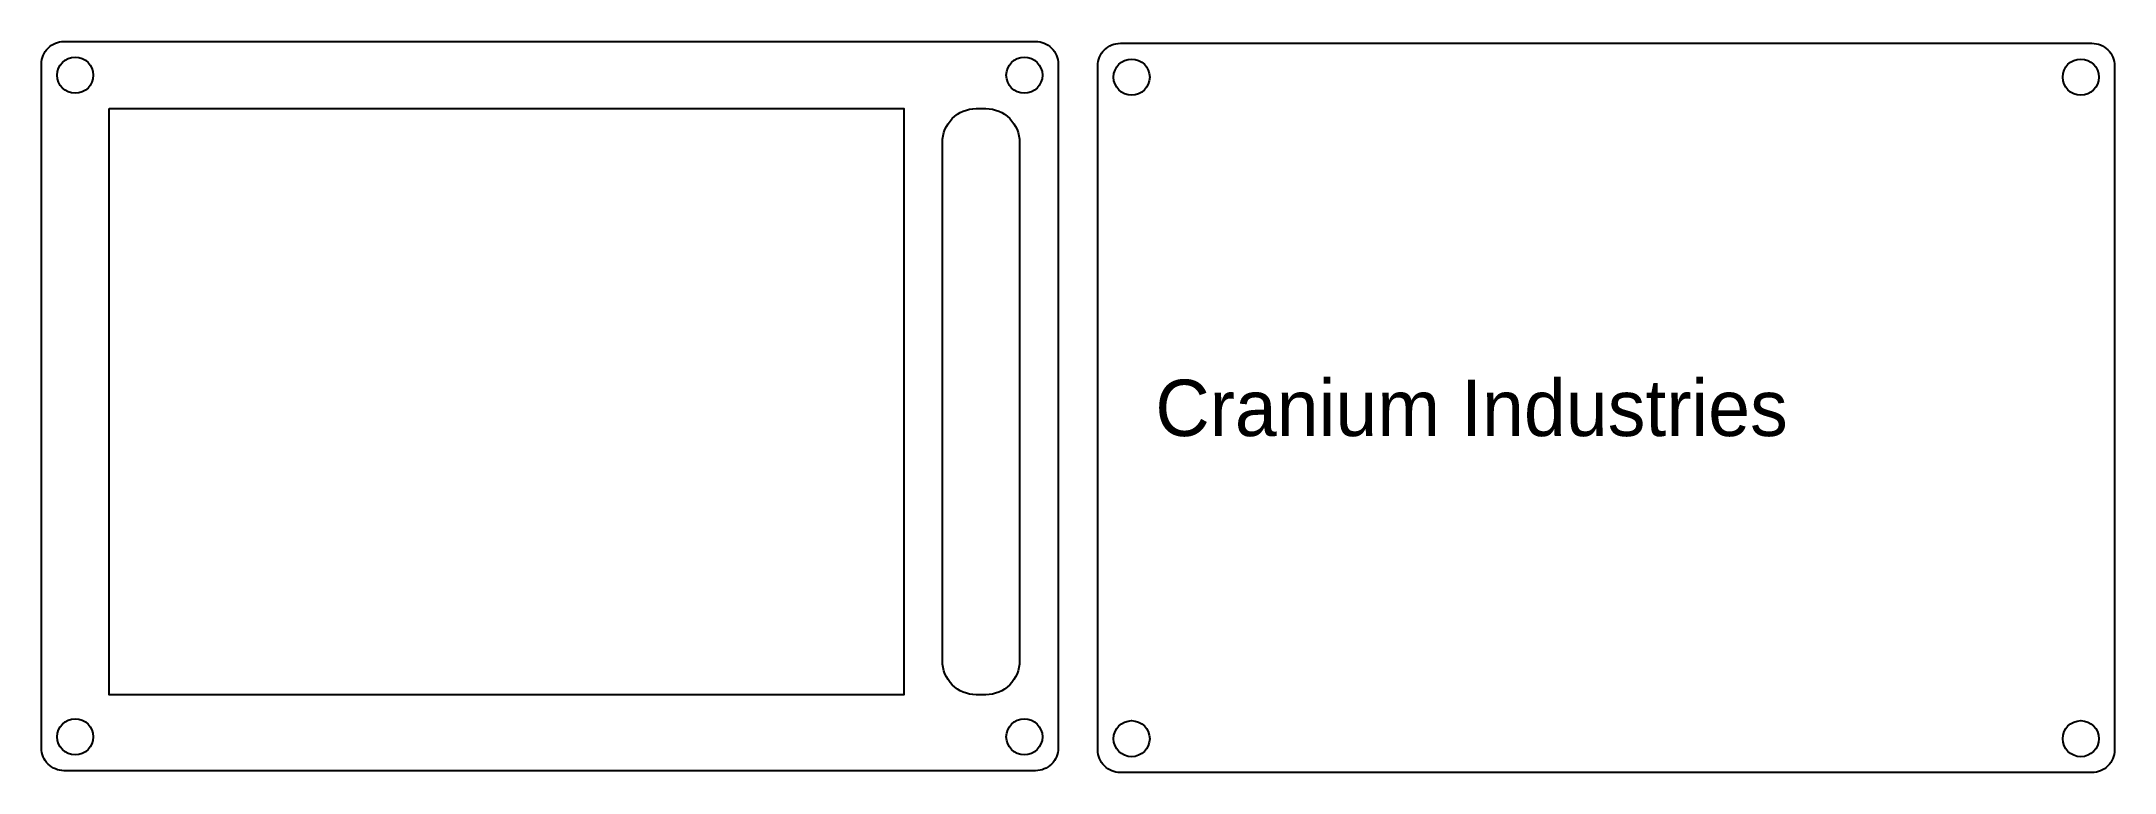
# Model space of a CAD drawing. Header units: millimetres. Extents: x 20 to 204, y 10 to 75.
import ezdxf

# ---------------------------------------------------------------- set-up
doc = ezdxf.new("R2010")
doc.units = ezdxf.units.MM

msp = doc.modelspace()

# ---------------------------------------------------------------- linework, layer by layer
msp.add_line((20.43, 68.61), (20.43, 71.49))
for points in [[(22.43, 74.61), (108.63, 74.61, -0.414214), (110.63, 72.61), (110.63, 11.91, -0.414214), (108.63, 9.91), (22.43, 9.91, -0.414214), (20.43, 11.91), (20.43, 72.61, -0.414214)], [(116.15, 74.45), (202.35, 74.45, -0.414214), (204.35, 72.45), (204.35, 11.75, -0.414214), (202.35, 9.75), (116.15, 9.75, -0.414214), (114.15, 11.75), (114.15, 72.45, -0.414214)], [(103.36, 68.65), (104.21, 68.65, -0.414214), (107.21, 65.65), (107.21, 19.65, -0.414214), (104.21, 16.65), (103.36, 16.65, -0.414214), (100.36, 19.65), (100.36, 65.65, -0.414214)]]:
    msp.add_lwpolyline(points, format="xyb", close=True)
msp.add_lwpolyline([(26.43, 68.65), (96.93, 68.65), (96.93, 16.65), (26.43, 16.65)], close=True)
for centre in [(23.43, 71.61), (107.63, 71.61), (117.15, 71.45), (201.35, 71.45), (23.43, 12.91), (107.63, 12.91), (117.15, 12.75), (201.35, 12.75)]:
    msp.add_circle(centre, 1.6)

# ---------------------------------------------------------------- texts
msp.add_text('Cranium Industries', height=5).set_placement((119.25, 39.6))

doc.saveas('drawing.dxf')
